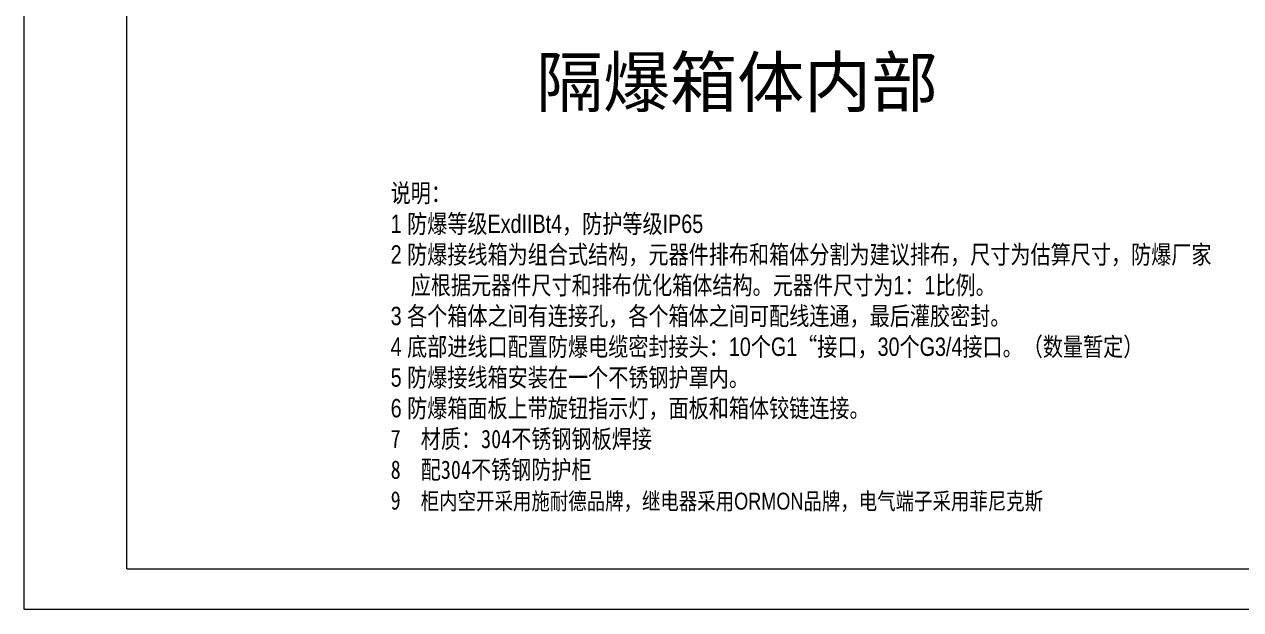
# Model space of a CAD drawing. Header units: millimetres. Extents: x 43457 to 72822, y 60284 to 123188.
# Drawn here: x 43457 to 45437, y 60284 to 61237 of the extents above; entities that cross this region are included whole.
import ezdxf

# ---------------------------------------------------------------- set-up
doc = ezdxf.new("R2010")
doc.units = ezdxf.units.MM
doc.header["$LTSCALE"] = 10
doc.layers.get('0').update_dxf_attribs({"lineweight": 18})
for name, color, linetype, lineweight in [('2细线层', 4, 'Continuous', 18), ('图框层', 7, 'Continuous', 18), ('尺寸线层', 3, 'Continuous', 18)]:
    doc.layers.add(name, color=color, linetype=linetype, lineweight=lineweight)
doc.styles.add('FS', font='')
doc.styles.add('PC_TEXTSTYLE', font='', dxfattribs={"width": 0.8})
doc.styles.get('FS').set_extended_font_data('SimSun')
doc.styles.get('PC_TEXTSTYLE').set_extended_font_data('幼圆')

msp = doc.modelspace()

# ---------------------------------------------------------------- linework, layer by layer
at = {"layer": '2细线层'}
for p, q in [((43457.05, 60284.45), (43457.05, 63084.45)), ((47417.05, 60284.45), (43457.05, 60284.45))]:
    msp.add_line(p, q, dxfattribs=at)
at = {"layer": '图框层'}
for q in [(43623.72, 63017.78), (47350.39, 60351.12)]:
    msp.add_line((43623.72, 60351.12), q, dxfattribs=at)

# ---------------------------------------------------------------- texts
at = {"color": 3, "style": 'FS'}
msp.add_text('隔爆箱体内部', height=80, dxfattribs=at).set_placement((44289.89, 61102.7))
at = {"layer": '尺寸线层', "insert": (44053.38, 60977.37), "char_height": 30, "width": 1428.9872, "attachment_point": 1, "style": 'PC_TEXTSTYLE'}
msp.add_mtext('{\\fSimSun|b0|i0|c134|p2;说明：\\P}1 {\\fSimSun|b0|i0|c134|p2;防爆等级}ExdIIBt4{\\fSimSun|b0|i0|c134|p2;，防护等级}IP65\\P2 {\\fSimSun|b0|i0|c134|p2;防爆接线箱为组合式结构，元器件排布和箱体分割为建议排布，尺寸为估算尺寸，防爆厂家\\P  应根据元器件尺寸和排布优化箱体结构。元器件尺寸为}1{\\fSimSun|b0|i0|c134|p2;：}1{\\fSimSun|b0|i0|c134|p2;比例。\\P}3 {\\fSimSun|b0|i0|c134|p2;各个箱体之间有连接孔，各个箱体之间可配线连通，最后灌胶密封。\\P}4 {\\fSimSun|b0|i0|c134|p2;底部进线口配置防爆电缆密封接头：}10{\\fSimSun|b0|i0|c134|p2;个}G1{\\fSimSun|b0|i0|c134|p2;“接口，}30{\\fSimSun|b0|i0|c134|p2;个}G3/4{\\fSimSun|b0|i0|c134|p2;接口。（数量暂定）\\P}5 {\\fSimSun|b0|i0|c134|p2;防爆接线箱安装在一个不锈钢护罩内。\\P}6 {\\fSimSun|b0|i0|c134|p2;防爆箱面板上带旋钮指示灯，面板和箱体铰链连接。\\P7  材质：304不锈钢钢板焊接\\P8  配304不锈钢防护柜\\P9  \\H0.9167x;\\C3;柜内空开采用施耐德品牌，继电器采用\\f幼圆|b0|i0|c134|p49;ORMON\\fSimSun|b0|i0|c134|p2;品牌，电气端子采用菲尼克斯}', dxfattribs=at)

doc.saveas('drawing.dxf')
